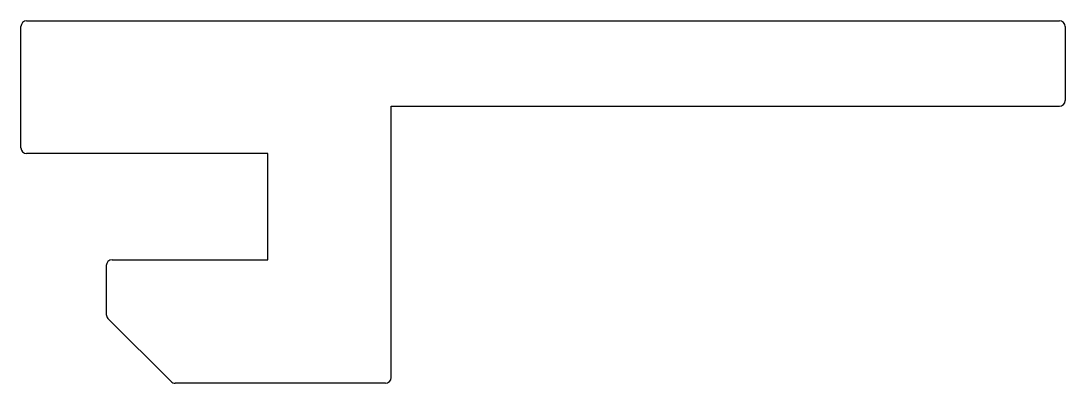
# Model space of a CAD drawing. Extents: x 1534.6 to 1589.6, y 1858.8 to 1877.9.
import ezdxf

# ---------------------------------------------------------------- set-up
doc = ezdxf.new("R2010")
doc.units = 0
doc.layers.get('0').update_dxf_attribs({"linetype": 'CONTINUOUS'})

msp = doc.modelspace()

# ---------------------------------------------------------------- linework, layer by layer
for p, q in [((1534.852, 1877.928), (1589.252, 1877.928)), ((1534.552, 1871.228), (1534.552, 1877.628)), ((1589.552, 1877.628), (1589.552, 1873.728)), ((1554.052, 1859.128), (1554.052, 1873.428)), ((1554.052, 1873.428), (1589.252, 1873.428)), ((1547.552, 1870.928), (1534.852, 1870.928)), ((1547.552, 1865.328), (1547.552, 1870.928)), ((1539.352, 1865.328), (1547.552, 1865.328)), ((1539.052, 1865.028), (1539.052, 1862.453)), ((1542.464, 1858.916), (1539.14, 1862.241)), ((1553.752, 1858.828), (1542.676, 1858.828))]:
    msp.add_line(p, q)
for centre, start, end in [((1534.852, 1877.628), 90, 180), ((1589.252, 1877.628), 0, 90), ((1589.252, 1873.728), 270, 0), ((1534.852, 1871.228), 180, 270), ((1539.352, 1865.028), 90, 180), ((1539.352, 1862.453), 180, 225), ((1553.752, 1859.128), 270, 0), ((1542.676, 1859.128), 225, 270)]:
    msp.add_arc(centre, 0.3, start, end)

doc.saveas('drawing.dxf')
